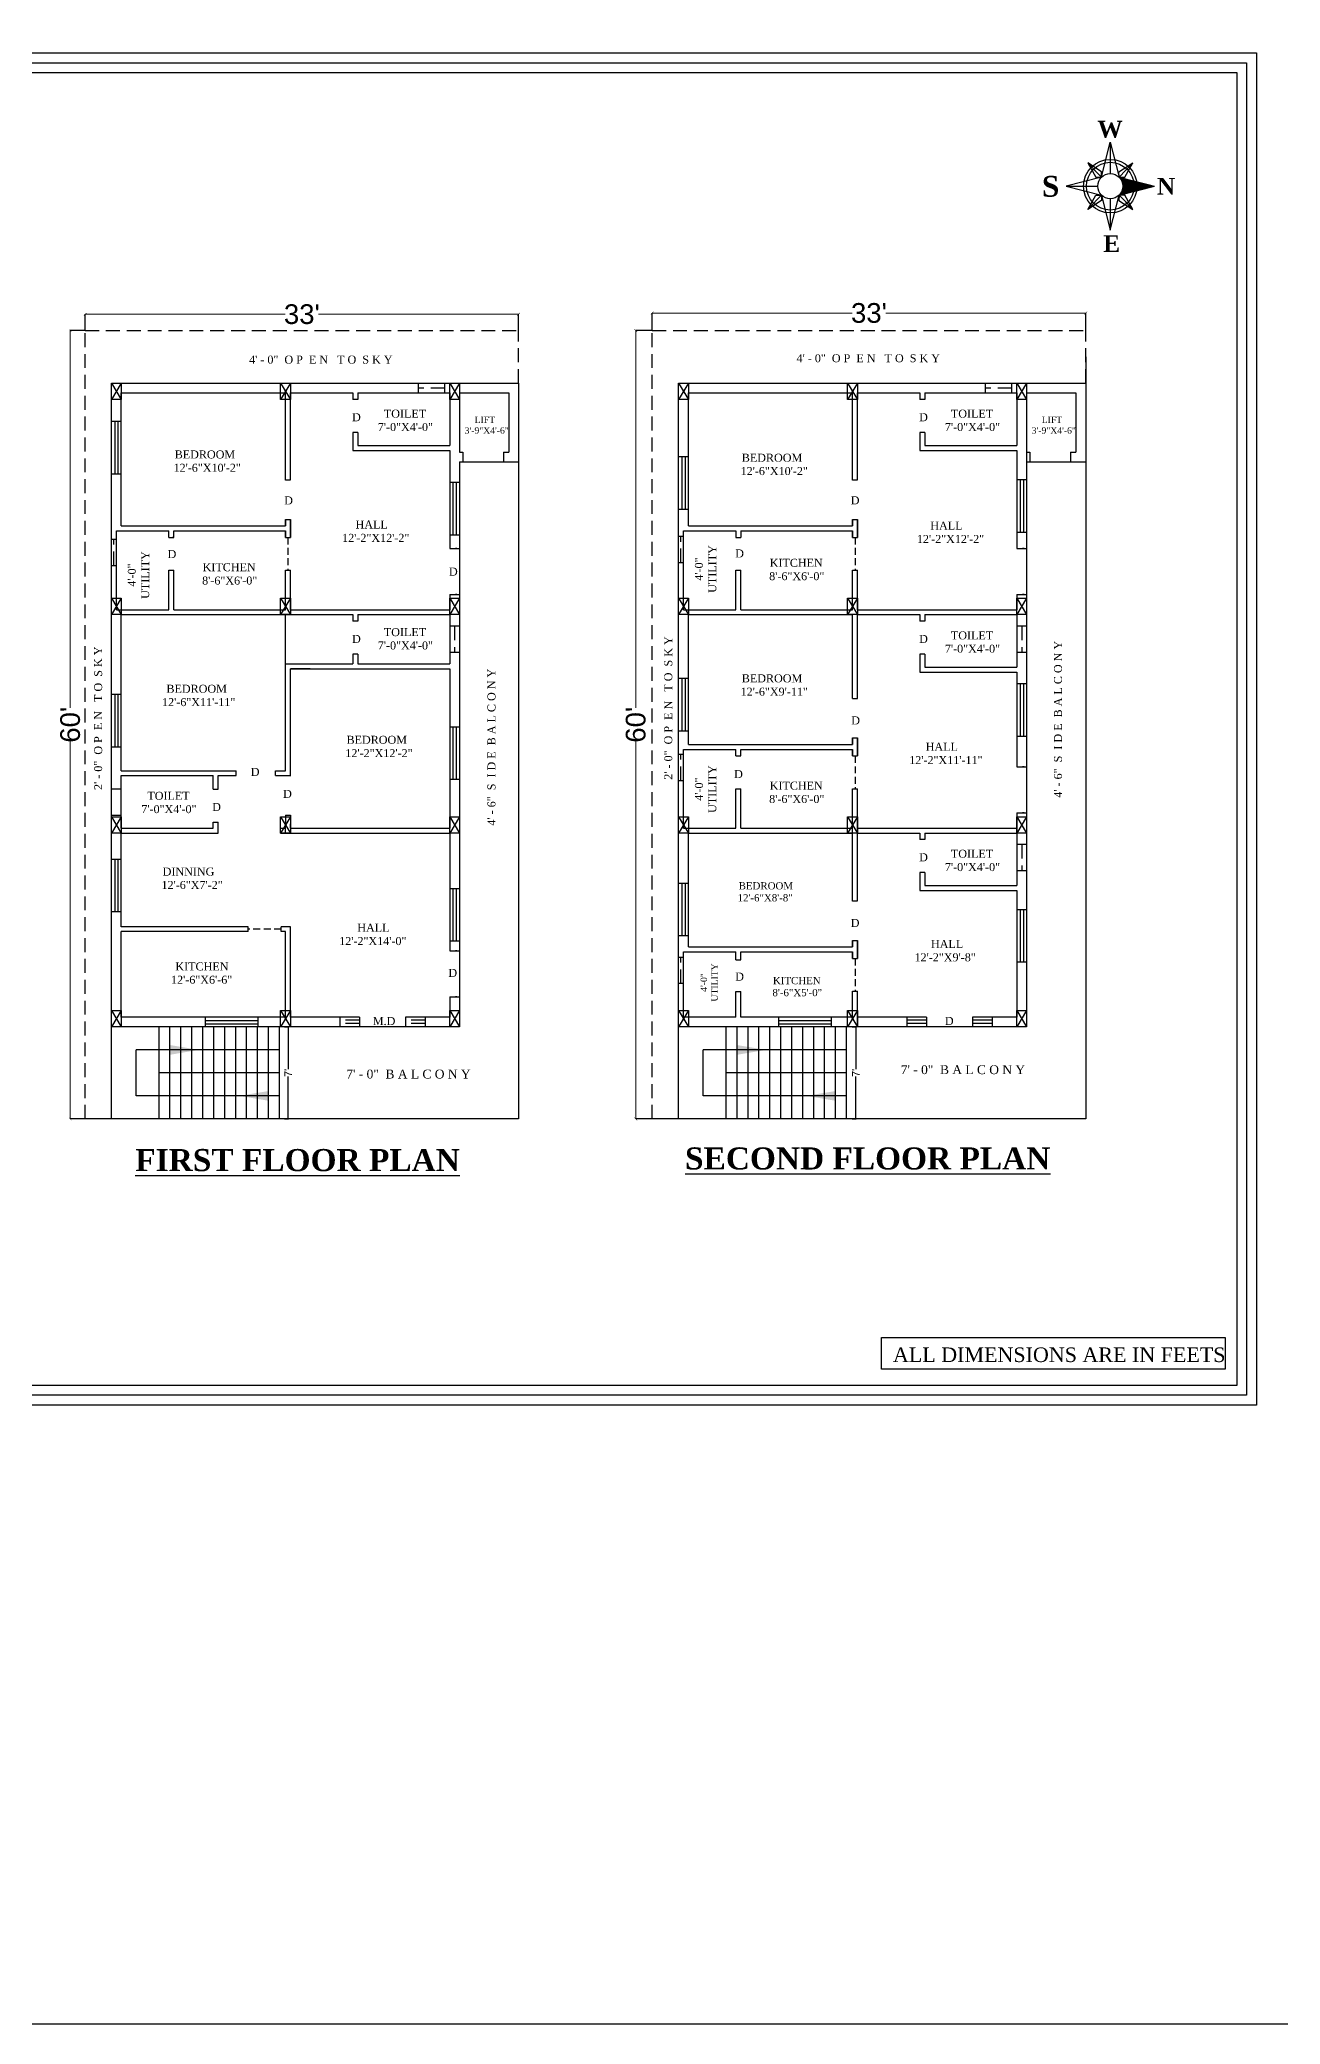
# Model space of a CAD drawing. Header units: inches. Extents: x 572007 to 584304, y -133032 to -127720.
# Drawn here: x 575585 to 576718, y -133032 to -131220 of the extents above; entities that cross this region are included whole.
import ezdxf

# ---------------------------------------------------------------- set-up
doc = ezdxf.new("R2010")
doc.units = ezdxf.units.IN
doc.header["$LTSCALE"] = 2
doc.header["$MEASUREMENT"] = 0
doc.header["$PDSIZE"] = 60727.40515
doc.linetypes.add('HIDDEN', pattern=[9.525, 6.35, -3.175])
doc.styles.add('MtXpl_Times_New_Roma', font='times.ttf')
doc.styles.add('MtXpl_Times_New_Roma_1', font='timesbd.ttf')
doc.styles.get("Standard").update_dxf_attribs({"font": 'arial.ttf'})
doc.dimstyles.new('Standard$0', dxfattribs={"dimtxt": 12, "dimasz": 2.5, "dimexe": 0, "dimexo": 0, "dimgap": 0, "dimtad": 0, "dimdec": 1, "dimzin": 0, "dimdsep": 46, "dimlunit": 4, "dimtxsty": 'Standard', "dimblk": 'ARCHTICK', "dimcen": 15.09, "dimclrd": 47, "dimadec": 0, "dimazin": 0, "dimtfac": 1, "dimtdec": 1, "dimtofl": 0, "dimtmove": 0, "dimatfit": 3, "dimldrblk": 'ARCHTICK', "dimfxl": 1, "dimtolj": 1, "dimtzin": 0, "dimlwd": 20, "dimarcsym": 0})

# ---------------------------------------------------------------- blocks, each defined once
blk = doc.blocks.new('_ArchTick')
at = {"color": 0, "linetype": 'ByBlock', "const_width": 0.15}
blk.add_lwpolyline([(-0.5, -0.5), (0.5, 0.5)], dxfattribs=at)
blk = doc.blocks.new('*D26')
at = {"color": 0, "linetype": 'Continuous', "lineweight": -2, "transparency": 16777216}
for p, q in [((575626.3, -131485.6), (575626.3, -131470.7)), ((576022.3, -131485.6), (576022.3, -131470.7))]:
    blk.add_line(p, q, dxfattribs=at)
at = {"color": 47, "lineweight": 20, "transparency": 16777216}
for p, q in [((575626.3, -131470.7), (575809.1, -131470.7)), ((576022.3, -131470.7), (575839.6, -131470.7))]:
    blk.add_line(p, q, dxfattribs=at)
at = {"layer": 'DEFPOINTS', "color": 0, "transparency": 16777216}
for p in [(576022.3, -131470.7), (575626.3, -131485.6), (576022.3, -131485.6)]:
    blk.add_point(p, dxfattribs=at)
at = {"color": 47, "lineweight": 20, "transparency": 16777216, "xscale": 2.5, "yscale": 2.5, "zscale": 2.5, "rotation": 180}
blk.add_blockref('_ArchTick', (575626.3, -131470.7), dxfattribs=at)
at = {"color": 47, "lineweight": 20, "transparency": 16777216, "xscale": 2.5, "yscale": 2.5, "zscale": 2.5}
blk.add_blockref('_ArchTick', (576022.3, -131470.7), dxfattribs=at)
at = {"color": 0, "transparency": 16777216, "insert": (575824.3, -131470.7), "char_height": 12, "attachment_point": 5}
blk.add_mtext("\\A1;{\\H1.5x;33'}", dxfattribs=at)
blk = doc.blocks.new('*D24')
at = {"color": 0, "linetype": 'Continuous', "lineweight": -2, "transparency": 16777216}
for p, q in [((575626.3, -131485.6), (575612.7, -131485.6)), ((575626.3, -132205.6), (575612.7, -132205.6))]:
    blk.add_line(p, q, dxfattribs=at)
at = {"color": 47, "lineweight": 20, "transparency": 16777216}
for p, q in [((575612.7, -131485.6), (575612.7, -131830.2)), ((575612.7, -132205.6), (575612.7, -131860.9))]:
    blk.add_line(p, q, dxfattribs=at)
at = {"layer": 'DEFPOINTS', "color": 0, "transparency": 16777216}
for p in [(575626.3, -131485.6), (575612.7, -132205.6), (575626.3, -132205.6)]:
    blk.add_point(p, dxfattribs=at)
at = {"color": 47, "lineweight": 20, "transparency": 16777216, "xscale": 2.5, "yscale": 2.5, "zscale": 2.5}
for p, rotation in [((575612.7, -131485.6), 90), ((575612.7, -132205.6), 270)]:
    blk.add_blockref('_ArchTick', p, dxfattribs=dict(at, rotation=rotation))
at = {"color": 0, "transparency": 16777216, "insert": (575612.7, -131845.6), "char_height": 12, "attachment_point": 5, "rotation": 90}
blk.add_mtext("\\A1;{\\H1.5x;60'}", dxfattribs=at)
blk = doc.blocks.new('*D22')
at = {"color": 0, "linetype": 'Continuous', "lineweight": -2, "transparency": 16777216}
for p, q in [((576144.3, -131485.6), (576144.3, -131469.6)), ((576540.3, -131485.6), (576540.3, -131469.6))]:
    blk.add_line(p, q, dxfattribs=at)
at = {"color": 47, "lineweight": 20, "transparency": 16777216}
for p, q in [((576144.3, -131469.6), (576327.1, -131469.6)), ((576540.3, -131469.6), (576357.6, -131469.6))]:
    blk.add_line(p, q, dxfattribs=at)
at = {"layer": 'DEFPOINTS', "color": 0, "transparency": 16777216}
for p in [(576540.3, -131469.6), (576144.3, -131485.6), (576540.3, -131485.6)]:
    blk.add_point(p, dxfattribs=at)
at = {"color": 47, "lineweight": 20, "transparency": 16777216, "xscale": 2.5, "yscale": 2.5, "zscale": 2.5, "rotation": 180}
blk.add_blockref('_ArchTick', (576144.3, -131469.6), dxfattribs=at)
at = {"color": 47, "lineweight": 20, "transparency": 16777216, "xscale": 2.5, "yscale": 2.5, "zscale": 2.5}
blk.add_blockref('_ArchTick', (576540.3, -131469.6), dxfattribs=at)
at = {"color": 0, "transparency": 16777216, "insert": (576342.3, -131469.6), "char_height": 12, "attachment_point": 5}
blk.add_mtext("\\A1;{\\H1.5x;33'}", dxfattribs=at)
blk = doc.blocks.new('*D23')
at = {"color": 0, "linetype": 'Continuous', "lineweight": -2, "transparency": 16777216}
for p, q in [((576144.3, -131485.6), (576129.3, -131485.6)), ((576144.3, -132205.6), (576129.3, -132205.6))]:
    blk.add_line(p, q, dxfattribs=at)
at = {"color": 47, "lineweight": 20, "transparency": 16777216}
for p, q in [((576129.3, -131485.6), (576129.3, -131830.2)), ((576129.3, -132205.6), (576129.3, -131860.9))]:
    blk.add_line(p, q, dxfattribs=at)
at = {"layer": 'DEFPOINTS', "color": 0, "transparency": 16777216}
for p in [(576144.3, -131485.6), (576129.3, -132205.6), (576144.3, -132205.6)]:
    blk.add_point(p, dxfattribs=at)
at = {"color": 47, "lineweight": 20, "transparency": 16777216, "xscale": 2.5, "yscale": 2.5, "zscale": 2.5}
for p, rotation in [((576129.3, -131485.6), 90), ((576129.3, -132205.6), 270)]:
    blk.add_blockref('_ArchTick', p, dxfattribs=dict(at, rotation=rotation))
at = {"color": 0, "transparency": 16777216, "insert": (576129.3, -131845.6), "char_height": 12, "attachment_point": 5, "rotation": 90}
blk.add_mtext("\\A1;{\\H1.5x;60'}", dxfattribs=at)

msp = doc.modelspace()

# ---------------------------------------------------------------- hatches: boundary and pattern name
h = msp.add_hatch()
h.set_pattern_fill('ANSI31', scale=1.088763)
h.set_pattern_definition([(45, (329670.50134, -106649.6735), (-0.09623400248, 0.09623400248), [])])
h.paths.add_polyline_path([(576584.57, -131353.69), (576574.21, -131353.69, -0.1989124), (576570.86, -131361.77), (576584.04, -131358.47, 0.0553395)])
h.paths.add_polyline_path([(576584.04, -131348.91), (576570.86, -131345.61, -0.1989124), (576574.21, -131353.69), (576584.57, -131353.69, 0.0553395)])
h.paths.add_polyline_path([(576586.89, -131349.63), (576584.04, -131348.91, -0.0553395), (576584.57, -131353.69), (576587.23, -131353.69, 0.0417707)])
h.paths.add_polyline_path([(576587.23, -131353.69), (576584.57, -131353.69, -0.0553395), (576584.04, -131358.47), (576586.89, -131357.75, 0.0417707)])
h.paths.add_polyline_path([(576586.89, -131349.63, -0.0417707), (576587.23, -131353.69), (576603.11, -131353.69)])
h.paths.add_polyline_path([(576603.11, -131353.69), (576587.23, -131353.69, -0.0417707), (576586.89, -131357.75)])

# ---------------------------------------------------------------- linework, layer by layer
for p, q in [((576554.7, -131345.61), (576562.78, -131313.36)), ((576551.17, -131341.87), (576542.25, -131332.41)), ((576542.25, -131332.41), (576549.56, -131345.46)), ((576570.71, -131340.47), (576583.31, -131332.41)), ((576570.86, -131345.61), (576583.31, -131332.41)), ((576576, -131345.46), (576583.31, -131332.41)), ((576554.7, -131345.61), (576522.46, -131353.69)), ((576522.46, -131353.69), (576551.36, -131353.69)), ((576522.46, -131353.69), (576554.7, -131361.77)), ((576549.56, -131345.46), (576554.7, -131345.61)), ((576554.7, -131345.61), (576551.17, -131341.87)), ((576570.86, -131345.61), (576570.71, -131340.47)), ((576570.86, -131345.61), (576576, -131345.46)), ((576570.86, -131345.61), (576603.11, -131353.69)), ((576570.86, -131361.77), (576603.11, -131353.69)), ((576574.21, -131353.69), (576603.11, -131353.69)), ((576542.25, -131374.97), (576549.56, -131361.92)), ((576551.17, -131365.51), (576542.25, -131374.97)), ((576549.56, -131361.92), (576554.7, -131361.77)), ((576554.7, -131361.77), (576562.78, -131394.01)), ((576562.78, -131394.01), (576570.86, -131361.77)), ((576562.78, -131365.11), (576562.78, -131394.01)), ((576576, -131361.92), (576570.86, -131361.77)), ((576574.39, -131365.51), (576583.31, -131374.97)), ((576583.31, -131374.97), (576576, -131361.92)), ((576540.33, -131509.55), (576540.33, -132205.55)), ((575650.33, -131533.55), (575968.33, -131533.55)), ((575650.33, -132205.55), (575650.33, -131533.55)), ((575968.33, -131533.55), (576022.33, -131533.55)), ((576022.33, -131533.55), (576022.33, -132205.55)), ((576168.33, -131533.55), (576486.33, -131533.55)), ((576168.33, -132205.55), (576168.33, -131533.55)), ((576486.33, -131533.55), (576540.33, -131533.55)), ((575659.33, -131542.55), (575809.33, -131542.55)), ((575659.33, -131664.05), (575659.33, -131542.55)), ((575809.33, -131622.24), (575809.33, -131542.55)), ((575813.83, -131542.55), (575870.83, -131542.55)), ((575813.83, -131622.05), (575813.83, -131542.55)), ((575870.83, -131542.55), (575870.83, -131548.55)), ((575875.33, -131542.55), (575875.33, -131548.55)), ((575875.33, -131542.55), (575959.33, -131542.55)), ((575959.33, -131542.55), (575959.33, -131590.55)), ((575968.33, -131542.55), (575968.33, -131596.55)), ((575968.33, -131542.55), (576013.33, -131542.55)), ((576013.33, -131542.55), (576013.33, -131596.55)), ((576177.33, -131542.55), (576327.33, -131542.55)), ((576177.33, -131664.05), (576177.33, -131542.55)), ((576327.33, -131622.24), (576327.33, -131542.55)), ((576331.83, -131542.55), (576388.83, -131542.55)), ((576331.83, -131622.05), (576331.83, -131542.55)), ((576388.83, -131542.55), (576388.83, -131548.55)), ((576393.33, -131548.55), (576388.83, -131548.55)), ((576393.33, -131542.55), (576393.33, -131548.55)), ((576393.33, -131542.55), (576477.33, -131542.55)), ((576477.33, -131542.55), (576477.33, -131590.55)), ((576486.33, -131542.55), (576486.33, -131596.55)), ((576486.33, -131542.55), (576531.33, -131542.55)), ((576531.33, -131542.55), (576531.33, -131596.55)), ((575653.33, -131568.32), (575653.33, -131616.32)), ((575656.33, -131568.32), (575656.33, -131616.32)), ((575870.83, -131578.55), (575870.83, -131595.05)), ((575875.33, -131578.55), (575875.33, -131590.55)), ((575875.33, -131590.55), (575959.33, -131590.55)), ((576388.83, -131578.55), (576388.83, -131595.05)), ((576393.33, -131578.55), (576393.33, -131590.55)), ((576393.33, -131590.55), (576477.33, -131590.55)), ((576486.33, -131581.55), (576486.33, -132121.55)), ((575870.83, -131595.05), (575959.33, -131595.05)), ((575959.33, -131595.05), (575959.33, -131684.55)), ((575968.33, -131596.55), (575971.33, -131596.55)), ((575968.33, -131605.55), (575968.33, -132121.55)), ((575968.33, -131605.55), (576022.33, -131605.55)), ((576008.33, -131596.55), (576013.33, -131596.55)), ((576168.33, -131600.55), (576177.33, -131600.55)), ((576171.33, -131600.55), (576171.33, -131648.55)), ((576174.33, -131600.55), (576174.33, -131648.55)), ((576388.83, -131595.05), (576477.33, -131595.05)), ((576477.33, -131595.05), (576477.33, -131684.55)), ((576486.33, -131596.55), (576489.33, -131596.55)), ((576486.33, -131605.55), (576540.33, -131605.55)), ((576526.33, -131596.55), (576531.33, -131596.55)), ((575650.33, -131616.32), (575659.33, -131616.32)), ((575809.33, -131622.05), (575813.83, -131622.05)), ((575959.33, -131624.05), (575968.33, -131624.05)), ((575962.33, -131624.05), (575962.33, -131672.05)), ((575965.33, -131624.05), (575965.33, -131672.05)), ((576327.33, -131622.05), (576331.83, -131622.05)), ((576477.33, -131621.55), (576486.33, -131621.55)), ((576480.33, -131621.55), (576480.33, -131669.55)), ((576483.33, -131621.55), (576483.33, -131669.55)), ((575659.33, -131664.05), (575809.33, -131664.05)), ((575809.33, -131664.05), (575809.33, -131658.05)), ((575809.33, -131664.05), (575809.33, -131658.05)), ((575809.33, -131658.05), (575809.33, -131664.05)), ((575809.33, -131664.05), (575809.33, -131658.05)), ((575809.33, -131658.05), (575813.83, -131658.05)), ((575813.83, -131674.55), (575813.83, -131658.05)), ((575813.83, -131674.55), (575813.83, -131658.05)), ((575813.83, -131658.05), (575813.83, -131674.55)), ((576168.33, -131648.55), (576177.33, -131648.55)), ((576177.33, -131664.05), (576327.33, -131664.05)), ((576327.33, -131664.05), (576327.33, -131658.05)), ((576327.33, -131658.05), (576327.33, -131664.05)), ((576327.33, -131664.05), (576327.33, -131658.05)), ((576327.33, -131658.05), (576331.83, -131658.05)), ((576331.83, -131674.55), (576331.83, -131658.05)), ((576331.83, -131658.05), (576331.83, -131674.55)), ((575650.33, -131676.15), (575654.83, -131676.15)), ((575654.83, -131668.55), (575702.83, -131668.55)), ((575654.83, -131740.55), (575654.83, -131668.55)), ((575702.83, -131674.55), (575702.83, -131668.55)), ((575702.83, -131674.55), (575707.33, -131674.55)), ((575702.83, -131674.55), (575707.33, -131674.55)), ((575707.33, -131668.55), (575809.33, -131668.55)), ((575707.33, -131674.55), (575707.33, -131668.55)), ((575809.33, -131674.55), (575809.33, -131668.55)), ((575809.33, -131674.55), (575809.33, -131668.55)), ((575809.33, -131668.55), (575809.33, -131674.55)), ((575809.33, -131674.55), (575813.83, -131674.55)), ((575959.33, -131672.05), (575968.33, -131672.05)), ((576168.33, -131673.44), (576172.83, -131673.44)), ((576172.83, -131668.55), (576220.83, -131668.55)), ((576172.83, -131740.55), (576172.83, -131668.55)), ((576220.83, -131674.55), (576225.33, -131674.55)), ((576220.83, -131674.55), (576225.33, -131674.55)), ((576225.33, -131668.55), (576327.33, -131668.55)), ((576225.33, -131668.55), (576225.33, -131674.55)), ((576327.33, -131674.55), (576327.33, -131668.55)), ((576327.33, -131668.55), (576327.33, -131674.55)), ((576327.33, -131674.55), (576331.83, -131674.55)), ((576477.33, -131669.55), (576486.33, -131669.55)), ((575650.33, -131700.15), (575654.83, -131700.15)), ((575965.98, -131684.55), (575964.67, -131684.55)), ((576168.33, -131697.44), (576172.83, -131697.44)), ((576483.98, -131684.55), (576482.67, -131684.55)), ((575702.83, -131740.55), (575702.83, -131704.54)), ((575702.83, -131704.55), (575707.33, -131704.55)), ((575707.33, -131740.55), (575707.33, -131704.55)), ((575809.33, -131740.55), (575809.33, -131704.55)), ((575809.33, -131704.55), (575813.83, -131704.55)), ((575813.83, -131740.55), (575813.83, -131704.55)), ((576220.83, -131740.55), (576220.83, -131704.55)), ((576220.83, -131704.55), (576225.33, -131704.55)), ((576225.33, -131740.55), (576225.33, -131704.55)), ((576327.33, -131740.55), (576327.33, -131704.55)), ((576327.33, -131704.55), (576331.83, -131704.55)), ((576331.83, -131740.55), (576331.83, -131704.55)), ((575959.33, -131726.55), (575959.33, -131740.55)), ((575965.98, -131726.55), (575964.67, -131726.55)), ((576477.33, -131726.55), (576477.33, -131740.55)), ((576483.98, -131726.55), (576482.67, -131726.55)), ((575654.83, -131740.55), (575702.83, -131740.55)), ((575659.33, -131745.05), (575870.83, -131745.05)), ((575659.33, -131887.55), (575659.33, -131745.05)), ((575707.33, -131740.55), (575809.33, -131740.55)), ((575813.83, -131740.55), (575959.33, -131740.55)), ((575870.83, -131745.05), (575870.83, -131751.05)), ((575875.33, -131745.05), (575959.33, -131745.05)), ((575875.33, -131745.05), (575875.33, -131751.05)), ((575959.33, -131745.05), (575959.33, -131790.05)), ((575968.33, -131755.55), (575959.33, -131755.55)), ((575968.33, -131755.55), (575959.33, -131755.55)), ((576172.83, -131740.55), (576220.83, -131740.55)), ((576177.33, -131745.05), (576327.33, -131745.05)), ((576177.33, -131863.55), (576177.33, -131745.05)), ((576225.33, -131740.55), (576327.33, -131740.55)), ((576327.33, -131821.74), (576327.33, -131745.05)), ((576331.83, -131740.55), (576477.33, -131740.55)), ((576331.83, -131745.05), (576388.83, -131745.05)), ((576331.83, -131821.55), (576331.83, -131745.05)), ((576388.83, -131745.05), (576388.83, -131751.05)), ((576393.33, -131745.05), (576477.33, -131745.05)), ((576393.33, -131745.05), (576393.33, -131751.05)), ((576477.33, -131745.05), (576477.33, -131793.05)), ((576486.33, -131755.55), (576477.33, -131755.55)), ((575809.33, -131790.05), (575870.83, -131790.05)), ((575809.33, -131887.55), (575809.33, -131790.05)), ((575870.83, -131781.05), (575870.83, -131790.05)), ((575875.33, -131781.05), (575875.33, -131790.05)), ((575875.33, -131790.05), (575959.33, -131790.05)), ((575968.33, -131779.55), (575959.33, -131779.55)), ((576388.83, -131781.05), (576388.83, -131797.55)), ((576393.33, -131781.05), (576393.33, -131793.05)), ((576486.33, -131779.55), (576477.33, -131779.55)), ((575813.83, -131794.55), (575959.33, -131794.55)), ((575813.83, -131892.41), (575813.83, -131794.55)), ((575959.33, -131794.55), (575959.33, -131940.05)), ((576168.33, -131803.05), (576177.33, -131803.05)), ((576171.33, -131803.05), (576171.33, -131851.05)), ((576174.33, -131803.05), (576174.33, -131851.05)), ((576388.83, -131797.55), (576477.33, -131797.55)), ((576393.33, -131793.05), (576477.33, -131793.05)), ((576477.33, -131797.55), (576477.33, -131884.05)), ((576477.33, -131808.05), (576486.33, -131808.05)), ((576480.33, -131808.05), (576480.33, -131856.05)), ((576483.33, -131808.05), (576483.33, -131856.05)), ((575650.33, -131817.8), (575659.33, -131817.8)), ((575653.33, -131817.8), (575653.33, -131865.8)), ((575656.33, -131817.8), (575656.33, -131865.8)), ((576327.33, -131821.55), (576331.83, -131821.55)), ((575959.33, -131847.55), (575968.33, -131847.55)), ((575962.33, -131847.55), (575962.33, -131895.55)), ((575965.33, -131847.55), (575965.33, -131895.55)), ((576168.33, -131851.05), (576177.33, -131851.05)), ((576177.33, -131863.55), (576327.33, -131863.55)), ((576327.33, -131863.55), (576327.33, -131857.55)), ((576327.33, -131857.55), (576327.33, -131863.55)), ((576327.33, -131863.55), (576327.33, -131857.55)), ((576327.33, -131857.55), (576331.83, -131857.55)), ((576331.83, -131874.05), (576331.83, -131857.55)), ((576331.83, -131857.55), (576331.83, -131874.05)), ((576477.33, -131856.05), (576486.33, -131856.05)), ((575650.33, -131865.8), (575659.33, -131865.8)), ((576168.33, -131872.49), (576172.83, -131872.49)), ((576172.83, -131868.05), (576220.83, -131868.05)), ((576172.83, -131940.05), (576172.83, -131868.05)), ((576220.83, -131874.05), (576220.83, -131868.05)), ((576220.83, -131874.05), (576225.33, -131874.05)), ((576220.83, -131874.05), (576225.33, -131874.05)), ((576225.33, -131868.05), (576327.33, -131868.05)), ((576327.33, -131874.05), (576327.33, -131868.05)), ((576327.33, -131868.05), (576327.33, -131874.05)), ((576327.33, -131874.05), (576331.83, -131874.05)), ((575659.33, -131887.55), (575764.33, -131887.55)), ((575659.33, -131940.05), (575659.33, -131892.05)), ((575659.33, -131892.05), (575743.33, -131892.05)), ((575743.33, -131904.55), (575743.33, -131892.05)), ((575747.83, -131892.05), (575764.33, -131892.05)), ((575747.83, -131904.55), (575747.83, -131892.05)), ((575764.33, -131892.05), (575764.33, -131887.55)), ((575800.33, -131887.55), (575809.33, -131887.55)), ((575800.33, -131892.05), (575800.33, -131887.55)), ((575809.33, -131892.05), (575813.83, -131892.05)), ((576168.33, -131896.49), (576172.83, -131896.49)), ((576483.98, -131884.05), (576482.67, -131884.05)), ((575650.33, -131904.05), (575659.33, -131904.05)), ((575743.33, -131904.55), (575747.83, -131904.55)), ((576220.83, -131940.05), (576220.83, -131904.05)), ((576220.83, -131904.05), (576225.33, -131904.05)), ((576225.33, -131940.05), (576225.33, -131904.05)), ((576327.33, -131940.05), (576327.33, -131904.05)), ((576327.33, -131904.05), (576331.83, -131904.05)), ((576331.83, -131940.05), (576331.83, -131904.05)), ((575650.33, -131928.05), (575659.33, -131928.05)), ((575743.33, -131940.05), (575743.33, -131934.55)), ((575743.33, -131934.55), (575747.83, -131934.55)), ((575747.83, -131944.55), (575747.83, -131934.55)), ((575809.33, -131928.05), (575813.83, -131928.05)), ((575809.33, -131944.55), (575809.33, -131934.72)), ((575813.83, -131940.05), (575813.83, -131936.05)), ((576327.33, -132006.74), (576327.33, -131933.05)), ((576331.83, -132006.55), (576331.83, -131933.05)), ((576477.33, -131926.05), (576477.33, -131940.05)), ((576477.33, -131926.05), (576477.33, -131992.48)), ((576483.98, -131926.05), (576482.67, -131926.05)), ((575659.33, -131940.05), (575743.33, -131940.05)), ((575659.33, -132030.05), (575659.33, -131944.55)), ((575659.33, -131944.55), (575747.83, -131944.55)), ((575804.83, -131940.05), (575809.33, -131940.05)), ((575804.83, -131944.55), (575959.33, -131944.55)), ((575813.83, -131940.05), (575959.33, -131940.05)), ((575959.33, -131944.55), (575959.33, -132052.05)), ((576172.83, -131940.05), (576220.83, -131940.05)), ((576177.33, -131944.55), (576327.33, -131944.55)), ((576177.33, -132048.55), (576177.33, -131944.55)), ((576225.33, -131940.05), (576327.33, -131940.05)), ((576331.83, -131940.05), (576477.33, -131940.05)), ((576331.83, -131944.55), (576388.83, -131944.55)), ((576388.83, -131944.48), (576388.83, -131950.48)), ((576393.33, -131950.48), (576388.83, -131950.48)), ((576393.33, -131944.48), (576477.33, -131944.48)), ((576393.33, -131944.48), (576393.33, -131950.48)), ((576393.33, -131944.55), (576477.33, -131944.55)), ((576393.33, -131944.55), (576477.33, -131944.55)), ((576477.33, -131944.48), (576477.33, -131992.48)), ((576486.33, -131954.98), (576477.33, -131954.98)), ((575650.33, -131968.24), (575659.33, -131968.24)), ((575653.33, -131968.24), (575653.33, -132016.24)), ((575656.33, -131968.24), (575656.33, -132016.24)), ((576477.33, -131973.05), (576477.33, -131992.48)), ((576168.33, -131990.13), (576177.33, -131990.13)), ((576171.33, -131990.13), (576171.33, -132038.13)), ((576174.33, -131990.13), (576174.33, -132038.13)), ((576388.83, -131980.48), (576388.83, -131996.98)), ((576393.33, -131980.48), (576393.33, -131992.48)), ((576486.33, -131978.98), (576477.33, -131978.98)), ((575959.33, -131995.05), (575968.33, -131995.05)), ((575962.33, -131995.05), (575962.33, -132043.05)), ((575965.33, -131995.05), (575965.33, -132043.05)), ((576327.33, -132006.55), (576331.83, -132006.55)), ((576388.83, -131996.98), (576477.33, -131996.98)), ((576393.33, -131992.48), (576477.33, -131992.48)), ((576477.33, -131996.98), (576477.33, -132112.55)), ((576477.33, -131996.98), (576477.33, -132042.05)), ((575650.33, -132016.24), (575659.33, -132016.24)), ((575659.33, -132030.05), (575659.33, -132022.55)), ((576477.33, -132014.2), (576486.33, -132014.2)), ((576480.33, -132014.2), (576480.33, -132062.2)), ((576483.33, -132014.2), (576483.33, -132062.2)), ((575775.33, -132030.05), (575659.33, -132030.05)), ((575775.33, -132034.55), (575659.33, -132034.55)), ((575659.33, -132112.55), (575659.33, -132034.55)), ((575659.33, -132042.05), (575659.33, -132034.55)), ((575775.33, -132034.55), (575775.33, -132030.05)), ((575813.83, -132030.05), (575805.33, -132030.05)), ((575809.33, -132034.55), (575805.33, -132034.55)), ((575809.33, -132112.55), (575809.33, -132034.55)), ((575813.83, -132112.55), (575813.83, -132030.05)), ((575959.33, -132043.05), (575968.33, -132043.05)), ((576168.33, -132038.13), (576177.33, -132038.13)), ((576327.33, -132048.55), (576327.33, -132042.55)), ((576327.33, -132042.55), (576327.33, -132048.55)), ((576327.33, -132048.55), (576327.33, -132042.55)), ((576327.33, -132042.55), (576331.83, -132042.55)), ((576331.83, -132059.05), (576331.83, -132042.55)), ((576331.83, -132042.55), (576331.83, -132059.05)), ((576331.83, -132059.05), (576331.83, -132042.55)), ((576331.83, -132042.55), (576331.83, -132059.05)), ((575965.98, -132052.05), (575964.67, -132052.05)), ((576168.33, -132057.71), (576172.83, -132057.71)), ((576172.83, -132053.05), (576220.83, -132053.05)), ((576172.83, -132112.55), (576172.83, -132053.05)), ((576177.33, -132048.55), (576327.33, -132048.55)), ((576220.83, -132060.39), (576220.83, -132053.05)), ((576225.33, -132053.05), (576327.33, -132053.05)), ((576225.33, -132060.39), (576225.33, -132053.05)), ((576327.33, -132059.05), (576327.33, -132053.05)), ((576327.33, -132053.05), (576327.33, -132059.05)), ((576327.33, -132059.05), (576331.83, -132059.05)), ((576477.33, -132062.2), (576486.33, -132062.2)), ((576168.33, -132081.71), (576172.83, -132081.71)), ((575959.33, -132094.05), (575959.33, -132112.55)), ((575965.98, -132094.05), (575964.67, -132094.05)), ((576220.83, -132112.55), (576220.83, -132089.09)), ((576220.83, -132089.09), (576225.33, -132089.09)), ((576225.33, -132112.55), (576225.33, -132089.09)), ((576327.33, -132112.55), (576327.33, -132089.05)), ((576327.33, -132089.05), (576331.83, -132089.05)), ((576331.83, -132121.55), (576331.83, -132089.05)), ((575762.83, -132112.55), (575659.33, -132112.55)), ((575736, -132112.55), (575736, -132121.55)), ((575736, -132115.69), (575784, -132115.69)), ((575736, -132118.69), (575784, -132118.69)), ((575809.33, -132112.55), (575760.83, -132112.55)), ((575784, -132112.55), (575784, -132121.55)), ((575876.83, -132112.55), (575813.83, -132112.55)), ((575959.33, -132112.55), (575918.83, -132112.55)), ((576220.83, -132112.55), (576172.83, -132112.55)), ((576327.33, -132112.55), (576225.33, -132112.55)), ((576259.83, -132112.55), (576225.33, -132112.55)), ((576259.83, -132112.55), (576259.83, -132121.55)), ((576259.83, -132115.69), (576307.83, -132115.69)), ((576259.83, -132118.69), (576307.83, -132118.69)), ((576307.83, -132112.55), (576307.83, -132121.55)), ((576394.83, -132112.55), (576331.83, -132112.55)), ((576394.83, -132115.55), (576376.83, -132115.55)), ((576394.83, -132118.55), (576376.83, -132118.55)), ((576477.33, -132112.55), (576436.83, -132112.55)), ((576454.83, -132115.55), (576436.83, -132115.55)), ((576454.83, -132118.55), (576436.83, -132118.55)), ((575968.33, -132121.55), (575650.33, -132121.55)), ((575693.83, -132205.55), (575693.83, -132121.55)), ((575703.83, -132205.55), (575703.83, -132121.55)), ((575713.83, -132205.55), (575713.83, -132121.55)), ((575723.83, -132205.55), (575723.83, -132121.55)), ((575733.83, -132205.55), (575733.83, -132121.55)), ((575743.83, -132205.55), (575743.83, -132121.55)), ((575753.83, -132205.55), (575753.83, -132121.55)), ((575763.83, -132205.55), (575763.83, -132121.55)), ((575773.83, -132205.55), (575773.83, -132121.55)), ((575783.83, -132205.55), (575783.83, -132121.55)), ((575793.83, -132205.55), (575793.83, -132121.55)), ((575803.83, -132205.55), (575803.83, -132121.55)), ((576486.33, -132121.55), (576168.33, -132121.55)), ((576211.83, -132205.55), (576211.83, -132121.55)), ((576221.83, -132205.55), (576221.83, -132121.55)), ((576231.83, -132205.55), (576231.83, -132121.55)), ((576241.83, -132205.55), (576241.83, -132121.55)), ((576251.83, -132205.55), (576251.83, -132121.55)), ((576261.83, -132205.55), (576261.83, -132121.55)), ((576271.83, -132205.55), (576271.83, -132121.55)), ((576281.83, -132205.55), (576281.83, -132121.55)), ((576291.83, -132205.55), (576291.83, -132121.55)), ((576301.83, -132205.55), (576301.83, -132121.55)), ((576311.83, -132205.55), (576311.83, -132121.55)), ((576321.83, -132205.55), (576321.83, -132121.55)), ((575803.83, -132142.55), (575672.83, -132142.55)), ((575672.83, -132184.55), (575672.83, -132142.55)), ((576321.83, -132142.55), (576190.83, -132142.55)), ((576190.83, -132184.55), (576190.83, -132142.55)), ((575803.83, -132163.55), (575693.83, -132163.55)), ((576321.83, -132163.55), (576211.83, -132163.55)), ((575803.83, -132184.55), (575672.83, -132184.55)), ((576321.83, -132184.55), (576190.83, -132184.55)), ((576022.33, -132205.55), (575626.33, -132205.55)), ((576540.33, -132205.55), (576144.33, -132205.55))]:
    msp.add_line(p, q)
at = {"lineweight": -2, "ltscale": 5}
for q in [(576562.78, -131342.26), (576570.86, -131345.61)]:
    msp.add_line((576562.78, -131313.36), q, dxfattribs=at)
at = {"linetype": 'HIDDEN'}
for p, q in [((575626.33, -131485.55), (576022.33, -131485.55)), ((575626.33, -132205.55), (575626.33, -131485.55)), ((576022.33, -131533.55), (576022.33, -131485.55)), ((576144.33, -131485.55), (576540.33, -131485.55)), ((576144.33, -132205.55), (576144.33, -131485.55)), ((576540.33, -131533.55), (576540.33, -131485.55)), ((575954.83, -131538.05), (575930.83, -131538.05)), ((576472.83, -131538.05), (576448.83, -131538.05)), ((575652.58, -131700.15), (575652.58, -131676.15)), ((576170.58, -131697.44), (576170.58, -131673.44)), ((575963.83, -131755.55), (575963.83, -131779.55)), ((576481.83, -131755.55), (576481.83, -131779.55)), ((576170.58, -131896.49), (576170.58, -131872.49)), ((576481.83, -131954.98), (576481.83, -131978.98)), ((576170.58, -132081.71), (576170.58, -132057.71)), ((575876.83, -132115.55), (575858.83, -132115.55)), ((575876.83, -132118.55), (575858.83, -132118.55)), ((575936.83, -132115.55), (575918.83, -132115.55)), ((575936.83, -132118.55), (575918.83, -132118.55))]:
    msp.add_line(p, q, dxfattribs=at)
at = {"color": 240}
for p, q in [((575659.33, -131533.55), (575650.33, -131548.55)), ((575650.33, -131533.55), (575659.33, -131548.55)), ((575813.83, -131533.55), (575804.83, -131548.55)), ((575804.83, -131533.55), (575813.83, -131548.55)), ((575968.33, -131533.55), (575959.33, -131548.55)), ((575959.33, -131533.55), (575968.33, -131548.55)), ((576177.33, -131533.55), (576168.33, -131548.55)), ((576168.33, -131533.55), (576177.33, -131548.55)), ((576331.83, -131533.55), (576322.83, -131548.55)), ((576322.83, -131533.55), (576331.83, -131548.55)), ((576486.33, -131533.55), (576477.33, -131548.55)), ((576477.33, -131533.55), (576486.33, -131548.55)), ((575659.33, -131730.05), (575650.33, -131745.05)), ((575650.33, -131730.05), (575659.33, -131745.05)), ((575813.83, -131730.05), (575804.83, -131745.05)), ((575804.83, -131730.05), (575813.83, -131745.05)), ((575968.33, -131730.05), (575959.33, -131745.05)), ((575959.33, -131730.05), (575968.33, -131745.05)), ((576177.33, -131730.05), (576168.33, -131745.05)), ((576168.33, -131730.05), (576177.33, -131745.05)), ((576331.83, -131730.05), (576322.83, -131745.05)), ((576322.83, -131730.05), (576331.83, -131745.05)), ((576486.33, -131730.05), (576477.33, -131745.05)), ((576477.33, -131730.05), (576486.33, -131745.05)), ((575659.33, -131929.55), (575650.33, -131944.55)), ((575650.33, -131929.55), (575659.33, -131944.55)), ((575813.83, -131929.55), (575804.83, -131944.55)), ((575804.83, -131929.55), (575813.83, -131944.55)), ((575968.33, -131929.55), (575959.33, -131944.55)), ((575959.33, -131929.55), (575968.33, -131944.55)), ((576177.33, -131929.55), (576168.33, -131944.55)), ((576168.33, -131929.55), (576177.33, -131944.55)), ((576331.83, -131929.55), (576322.83, -131944.55)), ((576322.83, -131929.55), (576331.83, -131944.55)), ((576486.33, -131929.55), (576477.33, -131944.55)), ((576477.33, -131929.55), (576486.33, -131944.55)), ((576177.33, -131944.55), (576168.33, -131944.55)), ((575659.33, -132106.55), (575650.33, -132121.55)), ((575650.33, -132106.55), (575659.33, -132121.55)), ((575813.83, -132106.55), (575804.83, -132121.55)), ((575804.83, -132106.55), (575813.83, -132121.55)), ((575968.33, -132106.55), (575959.33, -132121.55)), ((575959.33, -132106.55), (575968.33, -132121.55)), ((576177.33, -132106.55), (576168.33, -132121.55)), ((576168.33, -132106.55), (576177.33, -132121.55)), ((576331.83, -132106.55), (576322.83, -132121.55)), ((576322.83, -132106.55), (576331.83, -132121.55)), ((576486.33, -132106.55), (576477.33, -132121.55)), ((576477.33, -132106.55), (576486.33, -132121.55))]:
    msp.add_line(p, q, dxfattribs=at)
at = {"linetype": 'ByBlock'}
for p, q in [((575930.83, -131542.55), (575930.83, -131533.55)), ((575954.83, -131542.55), (575954.83, -131533.55)), ((576448.83, -131542.55), (576448.83, -131533.55)), ((576472.83, -131542.55), (576472.83, -131533.55)), ((575971.33, -131596.55), (575971.33, -131605.55)), ((576008.33, -131596.55), (576008.33, -131605.55)), ((576489.33, -131596.55), (576489.33, -131605.55)), ((576526.33, -131596.55), (576526.33, -131605.55)), ((576220.83, -131668.55), (576220.83, -131674.55)), ((575809.33, -131790.05), (575809.33, -131745.05)), ((575809.33, -131928.05), (575809.33, -131934.72)), ((575813.83, -131928.05), (575813.83, -131940.05)), ((576322.83, -132106.55), (576331.83, -132106.55)), ((576322.83, -132121.55), (576322.83, -132106.55)), ((576331.83, -132106.55), (576331.83, -132121.55)), ((576331.83, -132121.55), (576322.83, -132121.55))]:
    msp.add_line(p, q, dxfattribs=at)
at = {"color": 0}
for p, q in [((575875.33, -131548.55), (575870.83, -131548.55)), ((575650.33, -131568.32), (575659.33, -131568.32)), ((575875.33, -131578.55), (575870.83, -131578.55)), ((576393.33, -131578.55), (576388.83, -131578.55)), ((575959.33, -131684.55), (575968.33, -131684.55)), ((576477.33, -131684.55), (576486.33, -131684.55)), ((575959.33, -131726.55), (575968.33, -131726.55)), ((576477.33, -131726.55), (576486.33, -131726.55)), ((575875.33, -131751.05), (575870.83, -131751.05)), ((576393.33, -131751.05), (576388.83, -131751.05)), ((575875.33, -131781.05), (575870.83, -131781.05)), ((576393.33, -131781.05), (576388.83, -131781.05)), ((576225.33, -131874.05), (576225.33, -131868.05)), ((575800.33, -131892.05), (575813.83, -131892.05)), ((575968.33, -131895.55), (575959.33, -131895.55)), ((576477.33, -131884.05), (576486.33, -131884.05)), ((576477.33, -131926.05), (576486.33, -131926.05)), ((576393.33, -131980.48), (576388.83, -131980.48)), ((575805.33, -132034.55), (575805.33, -132030.05)), ((575959.33, -132052.05), (575968.33, -132052.05)), ((576220.83, -132060.39), (576225.33, -132060.39)), ((575959.33, -132094.05), (575968.33, -132094.05)), ((575858.83, -132112.55), (575858.83, -132121.55)), ((575876.83, -132112.55), (575876.83, -132121.55)), ((575918.83, -132112.55), (575918.83, -132121.55)), ((575936.83, -132112.55), (575936.83, -132121.55)), ((576376.83, -132112.55), (576376.83, -132121.55)), ((576394.83, -132112.55), (576394.83, -132121.55)), ((576436.83, -132112.55), (576436.83, -132121.55)), ((576454.83, -132112.55), (576454.83, -132121.55))]:
    msp.add_line(p, q, dxfattribs=at)
at = {"linetype": 'HIDDEN', "ltscale": 0.5}
for p, q in [((575811.58, -131674.55), (575811.58, -131704.55)), ((576329.58, -131674.55), (576329.58, -131704.55)), ((576329.58, -131874.05), (576329.58, -131904.05)), ((575805.33, -132032.3), (575775.33, -132032.3)), ((576329.58, -132059.05), (576329.58, -132089.05))]:
    msp.add_line(p, q, dxfattribs=at)
at = {"color": 24}
msp.add_line((575831.83, -131794.55), (575813.83, -131794.55), dxfattribs=at)
at = {"linetype": 'Continuous'}
for p, q in [((575808.33, -132121.55), (575812.01, -132121.55)), ((575811.83, -132121.55), (575811.83, -132160.27)), ((576326.83, -132121.55), (576330.51, -132121.55)), ((576330.33, -132121.55), (576330.33, -132160.27)), ((575811.83, -132205.55), (575811.83, -132166.84)), ((576330.33, -132205.55), (576330.33, -132166.84)), ((575808.33, -132205.55), (575812.01, -132205.55)), ((576326.83, -132205.55), (576330.51, -132205.55))]:
    msp.add_line(p, q, dxfattribs=at)
at = {"color": 0}
msp.add_lwpolyline([(572007, -130295.5), (578258.5, -130295.5), (578258.5, -133032.5), (572007, -133032.5)], close=True, dxfattribs=at)
for points in [[(576696.27, -132466.99), (574932, -132466.99), (574932, -131232), (576696.27, -131232)], [(576687.27, -132457.99), (574941, -132457.99), (574941, -131241), (576687.27, -131241)], [(576678.27, -132448.99), (574950, -132448.99), (574950, -131250), (576678.27, -131250)], [(576542.25, -131332.41), (576551.17, -131341.87), (576554.7, -131345.61), (576554.85, -131340.47)], [(576554.85, -131340.47), (576543.16, -131332.99), (576542.97, -131333.18), (576551.17, -131341.87), (576554.7, -131345.61)], [(576542.25, -131374.97), (576551.17, -131365.51), (576554.7, -131361.77), (576554.85, -131366.91)], [(576583.31, -131374.97), (576574.39, -131365.51), (576570.86, -131361.77), (576570.71, -131366.91)], [(576570.71, -131366.91), (576582.41, -131374.39), (576582.59, -131374.2), (576574.39, -131365.51), (576570.86, -131361.77)], [(576353.78, -132405.12), (576667.6, -132405.12), (576667.6, -132434.22), (576353.78, -132434.22)]]:
    msp.add_lwpolyline(points, close=True)
at = {"color": 240}
for points in [[(575650.33, -131533.55), (575659.33, -131533.55), (575659.33, -131548.55), (575650.33, -131548.55)], [(575804.83, -131533.55), (575813.83, -131533.55), (575813.83, -131548.55), (575804.83, -131548.55)], [(575959.33, -131533.55), (575968.33, -131533.55), (575968.33, -131548.55), (575959.33, -131548.55)], [(576168.33, -131533.55), (576177.33, -131533.55), (576177.33, -131548.55), (576168.33, -131548.55)], [(576322.83, -131533.55), (576331.83, -131533.55), (576331.83, -131548.55), (576322.83, -131548.55)], [(576477.33, -131533.55), (576486.33, -131533.55), (576486.33, -131548.55), (576477.33, -131548.55)], [(575650.33, -131730.05), (575659.33, -131730.05), (575659.33, -131745.05), (575650.33, -131745.05)], [(575804.83, -131730.05), (575813.83, -131730.05), (575813.83, -131745.05), (575804.83, -131745.05)], [(575959.33, -131730.05), (575968.33, -131730.05), (575968.33, -131745.05), (575959.33, -131745.05)], [(576168.33, -131730.05), (576177.33, -131730.05), (576177.33, -131745.05), (576168.33, -131745.05)], [(576322.83, -131730.05), (576331.83, -131730.05), (576331.83, -131745.05), (576322.83, -131745.05)], [(576477.33, -131730.05), (576486.33, -131730.05), (576486.33, -131745.05), (576477.33, -131745.05)], [(575650.33, -131929.55), (575659.33, -131929.55), (575659.33, -131944.55), (575650.33, -131944.55)], [(575804.83, -131929.55), (575813.83, -131929.55), (575813.83, -131944.55), (575804.83, -131944.55)], [(575959.33, -131929.55), (575968.33, -131929.55), (575968.33, -131944.55), (575959.33, -131944.55)], [(576322.83, -131929.55), (576331.83, -131929.55), (576331.83, -131944.55), (576322.83, -131944.55)], [(576477.33, -131929.55), (576486.33, -131929.55), (576486.33, -131944.55), (576477.33, -131944.55)], [(575650.33, -132106.55), (575659.33, -132106.55), (575659.33, -132121.55), (575650.33, -132121.55)], [(575804.83, -132106.55), (575813.83, -132106.55), (575813.83, -132121.55), (575804.83, -132121.55)], [(575959.33, -132106.55), (575968.33, -132106.55), (575968.33, -132121.55), (575959.33, -132121.55)], [(576168.33, -132106.55), (576177.33, -132106.55), (576177.33, -132121.55), (576168.33, -132121.55)], [(576322.83, -132106.55), (576331.83, -132106.55), (576331.83, -132121.55), (576322.83, -132121.55)], [(576477.33, -132106.55), (576486.33, -132106.55), (576486.33, -132121.55), (576477.33, -132121.55)]]:
    msp.add_lwpolyline(points, close=True, dxfattribs=at)
msp.add_lwpolyline([(575707.33, -131674.55), (575706.02, -131674.55)])
msp.add_lwpolyline([(576168.33, -131944.55), (576168.33, -131929.55), (576177.33, -131929.55), (576177.33, -131944.55)], dxfattribs=at)
for radius in [24.45, 21.78, 11.43]:
    msp.add_circle((576562.78, -131353.69), radius)
for points in [[(575703.83, -132138.12), (575730.43, -132142.55), (575703.83, -132146.99)], [(576221.83, -132138.12), (576248.43, -132142.55), (576221.83, -132146.99)]]:
    msp.add_solid(points)
at = {"color": 0}
for points in [[(575793.83, -132188.99), (575767.23, -132184.55), (575793.83, -132180.12)], [(576311.83, -132188.99), (576285.23, -132184.55), (576311.83, -132180.12)]]:
    msp.add_solid(points, dxfattribs=at)

# ---------------------------------------------------------------- texts
at = {"color": 174, "true_color": 0x0000a3, "style": 'MtXpl_Times_New_Roma'}
for s, height, p in [('4\' - 0"  O P  E N   T O  S K Y', 7.3089, (575776.1, -131515.77)), ('4\' - 0"  O P  E N   T O  S K Y', 7.3089, (576276.16, -131514.48)), ('D', 7.31, (575870.15, -131568.36)), ('3\'-9"X4\'-6"', 5.8471, (575972.98, -131579.73)), ('    LIFT', 5.847, (575973.33, -131569.99)), ('D', 7.31, (576388.15, -131568.36)), ('3\'-9"X4\'-6"', 5.8471, (576490.98, -131579.73)), ('    LIFT', 5.847, (576491.33, -131569.99)), ('12\'-6"X10\'-2"', 7.3089, (575707.06, -131614.55)), ('BEDROOM', 7.309, (575708.15, -131602.36)), ('12\'-6"X10\'-2"', 7.3089, (576225.06, -131617.55)), ('BEDROOM', 7.309, (576226.15, -131605.36)), ('D', 7.31, (575808.15, -131644.36)), ('D', 7.31, (576325.65, -131644.28)), ('    HALL', 7.309, (575862.33, -131666.36)), ('    HALL', 7.309, (576387.33, -131667.36)), ('12\'-2"X12\'-2"', 7.3089, (575861.06, -131678.55)), ('12\'-2"X12\'-2"', 7.3089, (576386.06, -131679.55)), ('D', 7.31, (575701.65, -131693.36)), ('KITCHEN', 7.309, (575733.65, -131705.36)), ('D', 7.31, (575958.65, -131709.36)), ('D', 7.31, (576220.15, -131692.78)), ('KITCHEN', 7.309, (576251.65, -131701.36)), ('8\'-6"X6\'-0"', 7.3089, (575733.17, -131717.55)), ('8\'-6"X6\'-0"', 7.3089, (576251.17, -131713.55)), ('D', 7.31, (575870.15, -131770.86)), ('D', 7.31, (576388.15, -131770.86)), (' BEDROOM', 7.309, (575697.83, -131816.36)), ('BEDROOM', 7.309, (576226.15, -131806.86)), ('12\'-6"X11\'-11"', 7.3089, (575696.56, -131828.55)), ('12\'-6"X9\'-11"', 7.3089, (576225.06, -131819.05)), ('D', 7.31, (576326.15, -131845.28)), ('BEDROOM', 7.309, (575865.1, -131862.98)), ('     HALL', 7.309, (576380.33, -131869.36)), ('12\'-2"X12\'-2"', 7.3089, (575864.01, -131875.16)), ('12\'-2"X11\'-11"', 7.3089, (576379.06, -131881.55)), ('D', 7.31, (575777.65, -131892.36)), ('D', 7.31, (576219.15, -131894.28)), ('KITCHEN', 7.309, (576251.65, -131904.86)), ('D', 7.31, (575742.37, -131924.35)), ('D', 7.31, (575807.15, -131912.36)), ('8\'-6"X6\'-0"', 7.3089, (576251.17, -131917.05)), ('D', 7.31, (576388.15, -131970.28)), ('12\'-6"X7\'-2"', 7.3089, (575696.06, -131995.55)), ('DINNING', 7.309, (575697.14, -131983.36)), ('BEDROOM', 6.578, (576223.28, -131995.94)), ('12\'-6"X8\'-8"', 6.578, (576222.31, -132006.91)), ('D', 7.31, (576325.65, -132030.28)), ('     HALL', 7.309, (576385.17, -132049.47)), (' KITCHEN', 7.309, (575706.04, -132069.97)), ('12\'-2"X9\'-8"', 7.3089, (576383.91, -132061.65)), ('12\'-6"X6\'-6"', 7.3089, (575704.77, -132082.15)), ('D', 7.31, (575958.15, -132075.86)), ('D', 7.31, (576220.15, -132079.28)), ('KITCHEN', 6.578, (576254.58, -132082.54)), ('8\'-6"X5\'-0"', 6.578, (576254.15, -132093.5)), ('M.D', 7.309, (575889.15, -132119.86)), ('D', 7.31, (576411.65, -132119.78)), ('7\' - 0"  B A L C O N Y', 8.121, (575864.88, -132168.68)), ('7\' - 0"  B A L C O N Y', 8.121, (576371.38, -132164.68))]:
    msp.add_text(s, height=height, dxfattribs=at).set_placement(p)
for s, height, p in [('UTILITY', 7.309, (576202.82, -131725.11)), ('    4\'-0"', 7.309, (575672.63, -131730.55)), ('UTILITY', 7.309, (575684.82, -131730.61)), ('    4\'-0"', 7.309, (576190.63, -131725.05)), ('2\' - 0"  O P  E N   T O  S K Y', 7.3089, (575641.85, -131905.17)), ('2\' - 0"  O P  E N   T O  S K Y', 7.3089, (576162.63, -131895.79)), ('4\' - 6"  S  I D E  B A L C O N Y', 7.3089, (576518.63, -131912.22)), ('4\' - 6"  S  I D E  B A L C O N Y', 7.3089, (576001.13, -131937.72)), ('UTILITY', 7.309, (576202.82, -131926.11)), ('    4\'-0"', 7.309, (576190.63, -131926.05)), ('UTILITY', 5.847, (576204.11, -132098.37)), ('    4\'-0"', 5.847, (576194.37, -132098.32))]:
    msp.add_text(s, height=height, rotation=90, dxfattribs=at).set_placement(p)
at = {"style": 'MtXpl_Times_New_Roma_1'}
for s, p in [('%%UFIRST FLOOR PLAN', (575672.15, -132253.28)), ('%%USECOND FLOOR PLAN', (576174.28, -132251.78))]:
    msp.add_text(s, height=20.1856, dxfattribs=at).set_placement(p)
at = {"attachment_point": 1}
for s, width, gutter_width, heights, insert, char_height in [('{\\fTimes New Roman|b1|i0|c0|p18;W  }', 125.2384, 14.26, [112.82], (576551.03, -131294.02), 15.2429), ('{\\fTimes New Roman|b1|i0|c0|p18;S  }', 125.2384, 14.26, [112.82], (576500.26, -131344.31), 19.0536), ('{\\fTimes New Roman|b1|i0|c0|p18;N  }', 125.2384, 14.26, [112.82], (576605.4, -131346.12), 15.2429), ('{\\fTimes New Roman|b1|i0|c0|p18;E  }', 125.2384, 14.26, [112.82], (576556.36, -131398.53), 15.2429), ('{\\fTimes New Roman|b0|i0|c0|p18;ALL DIMENSIONS ARE IN FEETS}', 10466.1649, 20.59, [2367.68], (576364.22, -132414.32), 13.3097)]:
    msp.add_mtext_dynamic_manual_height_columns(s, width=width, gutter_width=gutter_width, heights=heights, dxfattribs=dict(at, insert=insert, char_height=char_height))
at = {"color": 174, "true_color": 0x0000a3, "char_height": 7.3089, "attachment_point": 1, "style": 'MtXpl_Times_New_Roma'}
for s, insert in [('  TOILET\\P7\'-0"X4\'-0" ', (575893.65, -131557.82)), ('  TOILET\\P7\'-0"X4\'-0" ', (576411.65, -131557.82)), ('  TOILET\\P7\'-0"X4\'-0" ', (575893.65, -131757.32)), ('  TOILET\\P7\'-0"X4\'-0" ', (576411.65, -131760.32)), ('  TOILET\\P7\'-0"X4\'-0" ', (575677.65, -131906.82)), ('  TOILET\\P7\'-0"X4\'-0" ', (576411.65, -131959.74)), ('      HALL \\P12\'-2"X14\'-0" ', (575858.37, -132027.32))]:
    msp.add_mtext_dynamic_manual_height_columns(s, width=93.06, gutter_width=1267.28, heights=[0], dxfattribs=dict(at, insert=insert))
at = {"color": 182, "linetype": 'ByBlock', "char_height": 7, "attachment_point": 5, "rotation": 90}
for insert in [(575811.83, -132163.55), (576330.33, -132163.55)]:
    msp.add_mtext("\\A1;7'", dxfattribs=dict(at, insert=insert))

# ---------------------------------------------------------------- dimensions: what is measured, and where the dimension line sits
at = {"color": 0}
for p1, p2, distance, picture, middle in [((575626.33, -131485.55), (576022.33, -131485.55), 14.87, '*D26', (575824.33, -131470.69)), ((576144.33, -131485.55), (576540.33, -131485.55), 16, '*D22', (576342.33, -131469.55)), ((575626.33, -131485.55), (575626.33, -132205.55), -13.64, '*D24', (575612.69, -131845.55)), ((576144.33, -131485.55), (576144.33, -132205.55), -15, '*D23', (576129.33, -131845.55))]:
    dim = msp.add_aligned_dim(p1=p1, p2=p2, distance=distance, text='{\\H1.5x;<>}', dimstyle='Standard$0', dxfattribs=at)
    dim.commit()
    dim.dimension.update_dxf_attribs({"geometry": picture, "text_midpoint": middle})

doc.saveas('drawing.dxf')
